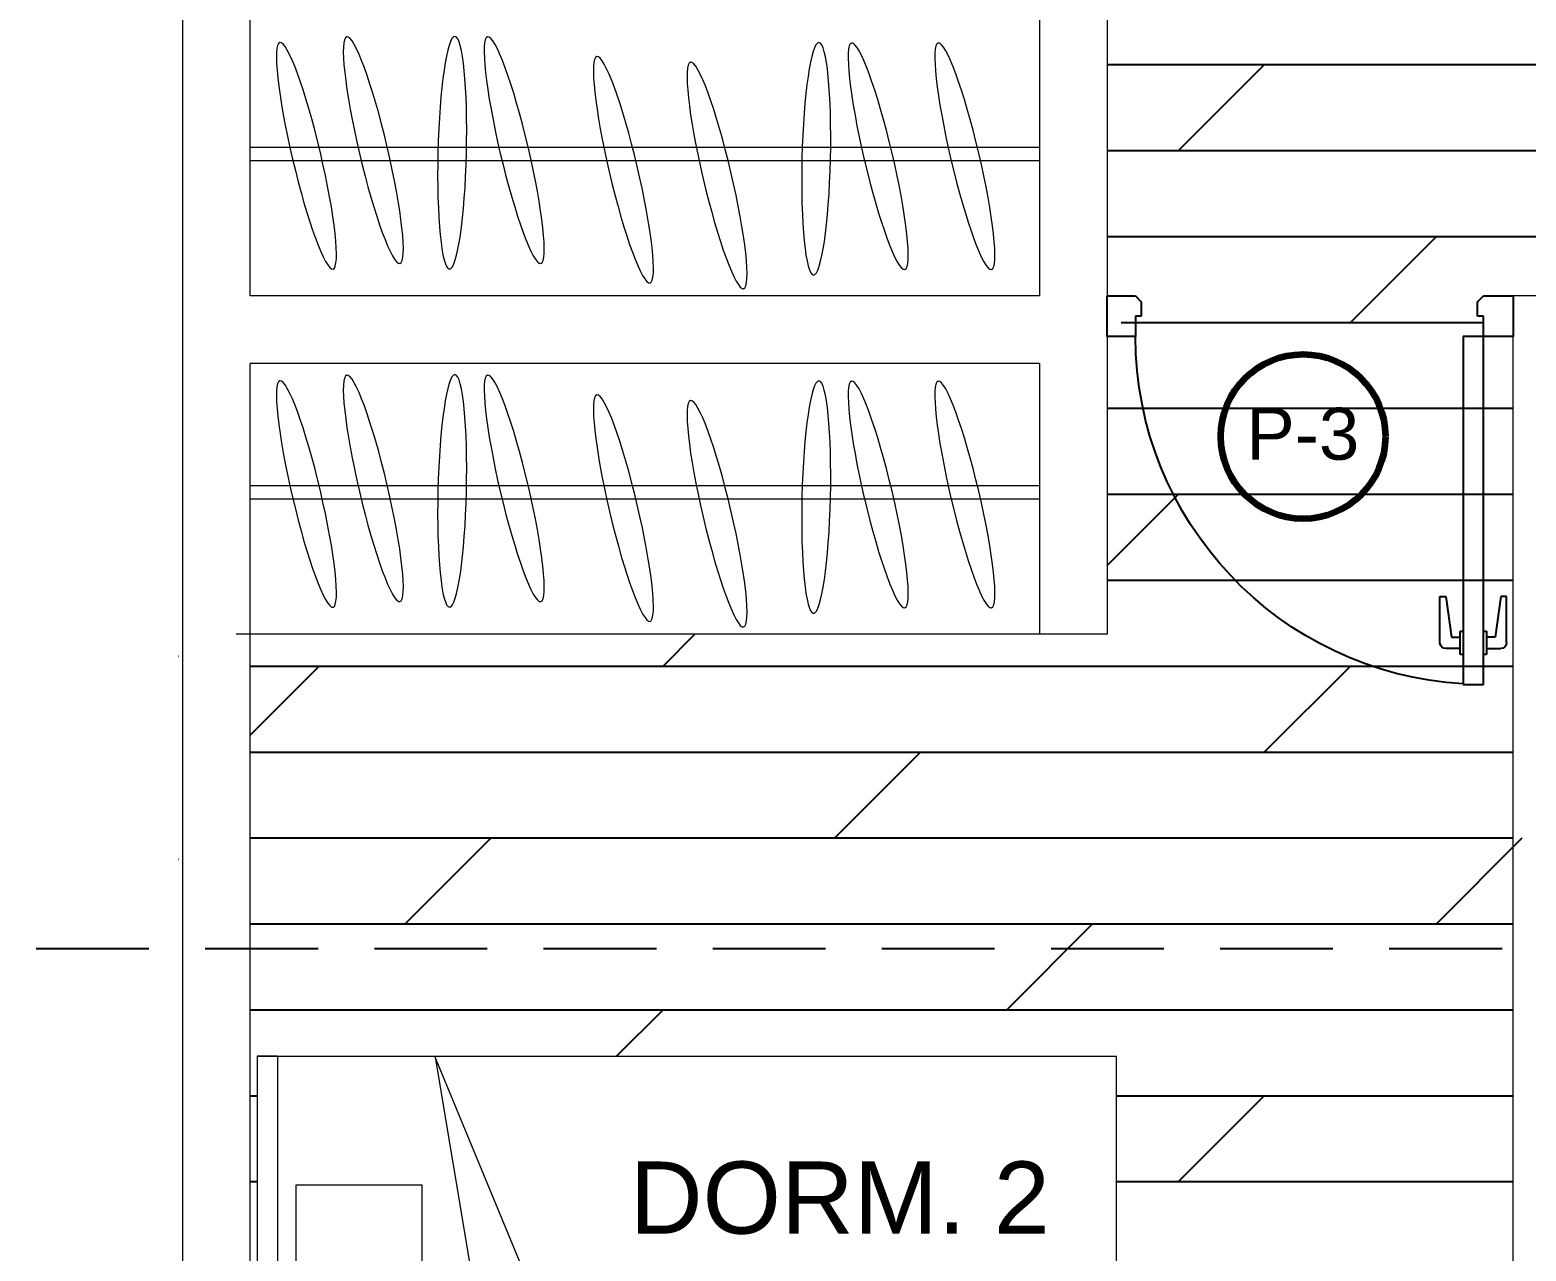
# Model space of a CAD drawing. Header units: millimetres. Extents: x 2204.1 to 2242.3, y 1175.1 to 1221.8.
# Drawn here: x 2210.507 to 2213.824, y 1195.521 to 1198.229 of the extents above; entities that cross this region are included whole.
import ezdxf
from ezdxf.enums import TextEntityAlignment as Align

# ---------------------------------------------------------------- set-up
doc = ezdxf.new("R2010")
doc.units = ezdxf.units.MM
doc.linetypes.add('HIDDEN', pattern=[0.375, 0.25, -0.125])
doc.linetypes.add('HIDDEN2', pattern=[0.1875, 0.125, -0.0625])
for name, color, linetype in [('08', 5, 'Continuous'), ('DETALLES PUERTAS', 8, 'Continuous'), ('muros', 1, 'Continuous'), ('perimetrales', 6, 'Continuous'), ('Textura LINEAS', 253, 'HIDDEN2')]:
    doc.layers.add(name, color=color, linetype=linetype)
for name, color, linetype, lineweight in [('CLOSETS', 253, 'Continuous', 18), ('mobiliario', 2, 'Continuous', 18), ('MURO ALTO', 6, 'Continuous', 18), ('puertas', 2, 'Continuous', 13)]:
    doc.layers.add(name, color=color, linetype=linetype, lineweight=lineweight)
doc.styles.add('ROMAND', font='arial.ttf')
doc.styles.get("Standard").update_dxf_attribs({"font": 'arial.ttf'})
doc.dimstyles.new('ARVIM', dxfattribs={"dimscale": 0.12, "dimtxt": 1, "dimasz": 1.25, "dimexe": 0.8, "dimexo": 1, "dimtad": 2, "dimtih": 1, "dimtoh": 1, "dimzin": 4, "dimdsep": 46, "dimtxsty": 'ROMAND', "dimblk": 'ARCHTICK', "dimcen": 0, "dimdle": 1, "dimclrd": 1, "dimclre": 1, "dimclrt": 251, "dimadec": 0, "dimazin": 0, "dimtfac": 1, "dimtix": 1, "dimtmove": 0, "dimatfit": 3, "dimldrblk": 'ARCHTICK', "dimfxl": 1, "dimarcsym": 0})

# ---------------------------------------------------------------- blocks, each defined once
blk = doc.blocks.new('rfg')
at = {"layer": 'mobiliario'}
for p, q in [((530.5311, -128.721), (530.5311, -126.816)), ((531.7311, -126.816), (530.5311, -126.816)), ((531.7311, -128.676), (531.7311, -126.816)), ((530.5311, -128.676), (531.7311, -128.676)), ((530.5311, -128.676), (530.5311, -128.721)), ((531.7311, -128.721), (531.7311, -128.676)), ((530.5311, -128.721), (531.7311, -128.721))]:
    blk.add_line(p, q, dxfattribs=at)
for points in [[(530.5332, -128.326), (531.7311, -128.126), (531.6107, -127.8805), (530.5332, -128.326)], [(531.412, -128.5524), (531.412, -128.634), (530.8166, -128.634), (530.8166, -128.3556), (531.1908, -128.3556)]]:
    blk.add_lwpolyline(points, dxfattribs=at)
blk.add_circle((531.3634, -128.3843), 0.175, dxfattribs=at)
blk = doc.blocks.new('p7')
at = {"layer": 'DETALLES PUERTAS', "color": 0, "linetype": 'ByBlock'}
for p, q in [((0.6139, 0.035), (0.6139, 0.635)), ((0.6139, 0.635), (0.6489, 0.635)), ((0.6489, 0.635), (0.6489, 0.035)), ((0.6089, 0.5732), (0.5839, 0.5732)), ((0.6089, 0.5832), (0.6089, 0.5432)), ((0.6139, 0.5832), (0.6089, 0.5832)), ((0.6539, 0.5832), (0.6489, 0.5832)), ((0.6539, 0.5432), (0.6539, 0.5832)), ((0.6539, 0.5732), (0.6789, 0.5732)), ((0.5739, 0.5632), (0.5739, 0.4832)), ((0.5839, 0.4832), (0.5939, 0.5532)), ((0.5939, 0.5532), (0.6089, 0.5532)), ((0.6089, 0.5432), (0.6139, 0.5432)), ((0.6489, 0.5432), (0.6539, 0.5432)), ((0.6689, 0.5532), (0.6539, 0.5532)), ((0.6789, 0.4832), (0.6689, 0.5532)), ((0.6889, 0.5632), (0.6889, 0.4832)), ((0.5739, 0.4832), (0.5839, 0.4832)), ((0.6889, 0.4832), (0.6789, 0.4832)), ((0.0489, 0.035), (0, 0.035)), ((0, 0.035), (0, -0.035)), ((0.0489, 0), (0.0489, 0.035)), ((0.6489, 0.035), (0.6139, 0.035)), ((0.6489, 0.035), (0.6489, 0)), ((0.7, 0.035), (0.6489, 0.035)), ((0.7, -0.035), (0.7, 0.035)), ((0.0589, 0), (0.0489, 0)), ((0.0589, -0.025), (0.0589, 0)), ((0.6389, 0), (0.6389, -0.025)), ((0.6489, 0), (0.6389, 0)), ((0.0489, -0.035), (0.0589, -0.025)), ((0.6389, -0.025), (0.6489, -0.035)), ((0, -0.035), (0.0489, -0.035)), ((0.6489, -0.035), (0.7, -0.035))]:
    blk.add_line(p, q, dxfattribs=at)
for centre, radius, start, end in [((0.6489, 0.035), 0.6, 93.3442, 180), ((0.5839, 0.5632), 0.01, 90, 180), ((0.6789, 0.5632), 0.01, 0, 90)]:
    blk.add_arc(centre, radius, start, end, dxfattribs=at)
blk = doc.blocks.new('_ARCHTICK')
at = {"color": 0, "linetype": 'ByBlock', "const_width": 0.15}
blk.add_lwpolyline([(-0.5, -0.5), (0.5, 0.5)], dxfattribs=at)
blk = doc.blocks.new('*D171')
at = {"layer": 'DEFPOINTS', "color": 0, "transparency": 16777216}
for p in [(2210.7253, 1199.0914), (2210.4063, 1194.6385), (2210.7253, 1194.6385)]:
    blk.add_point(p, dxfattribs=at)
at = {"layer": 'muros', "color": 1, "lineweight": -2, "transparency": 16777216}
for p, q in [((2210.4063, 1199.2114), (2210.4063, 1194.5185)), ((2210.6053, 1199.0914), (2210.3103, 1199.0914)), ((2210.6053, 1194.6385), (2210.3103, 1194.6385))]:
    blk.add_line(p, q, dxfattribs=at)
at = {"layer": 'muros', "color": 1, "lineweight": -2, "transparency": 16777216, "xscale": 0.15, "yscale": 0.15, "zscale": 0.15}
for p, rotation in [((2210.4063, 1199.0914), 90), ((2210.4063, 1194.6385), 270)]:
    blk.add_blockref('_ARCHTICK', p, dxfattribs=dict(at, rotation=rotation))
at = {"layer": 'muros', "color": 251, "lineweight": 200, "transparency": 16777216, "insert": (2210.1726, 1196.865), "char_height": 0.12, "attachment_point": 5, "style": 'ROMAND'}
blk.add_mtext('4.45', dxfattribs=at)

msp = doc.modelspace()

# ---------------------------------------------------------------- linework, layer by layer
at = {"layer": '08', "color": 252, "linetype": 'HIDDEN'}
msp.add_line((2206.3959, 1196.1918), (2238.5903, 1196.1918), dxfattribs=at)
at = {"layer": 'CLOSETS', "color": 251}
for p, q in [((2210.9953, 1197.9689), (2212.7453, 1197.9689)), ((2210.9953, 1197.9389), (2212.7453, 1197.9389)), ((2210.9953, 1197.2189), (2212.7453, 1197.2189)), ((2210.9953, 1197.1889), (2212.7453, 1197.1889)), ((2212.7453, 1196.8889), (2210.9641, 1196.8889))]:
    msp.add_line(p, q, dxfattribs=at)
at = {"layer": 'CLOSETS', "extrusion": (0, 0, -1)}
for centre in [(2211.1202, 1197.9497), (2211.2685, 1197.9622), (2211.5808, 1197.9622), (2212.3877, 1197.9485), (2212.5799, 1197.9485), (2211.8229, 1197.9185), (2212.0305, 1197.906), (2211.1202, 1197.1997), (2211.2685, 1197.2122), (2211.5808, 1197.2122), (2212.3877, 1197.1985), (2212.5799, 1197.1985), (2211.8229, 1197.1685), (2212.0305, 1197.156)]:
    msp.add_ellipse(centre, major_axis=(0.059, -0.2511), ratio=0.122679, dxfattribs=at)
for centre in [(2211.4433, 1197.9565), (2212.2503, 1197.9428), (2211.4433, 1197.2065), (2212.2503, 1197.1928)]:
    msp.add_ellipse(centre, major_axis=(0.006, 0.2579), ratio=0.122679, start_param=3.141593, end_param=9.424778, dxfattribs=at)
at = {"layer": 'MURO ALTO'}
for p, q in [((2210.8453, 1202.4379), (2210.8453, 1194.4885)), ((2210.9953, 1197.8884), (2210.9953, 1200.4884)), ((2212.7453, 1198.6889), (2212.7453, 1197.6389)), ((2212.8953, 1198.6889), (2212.8953, 1196.8889)), ((2210.9953, 1197.6389), (2210.9953, 1197.9562)), ((2212.7453, 1197.6389), (2210.9953, 1197.6389)), ((2213.7953, 1194.6384), (2213.7953, 1197.6389)), ((2215.922, 1197.6389), (2213.7953, 1197.6389)), ((2213.9492, 1197.6389), (2213.7953, 1197.6389)), ((2214.0129, 1197.6389), (2213.7953, 1197.6389)), ((2215.4533, 1197.6389), (2213.7953, 1197.6389)), ((2214.0129, 1197.6389), (2213.7953, 1197.6389)), ((2210.9953, 1196.9888), (2210.9953, 1197.4889)), ((2212.7453, 1197.4889), (2210.9953, 1197.4889)), ((2212.7453, 1197.4889), (2212.7453, 1196.8889)), ((2210.9953, 1194.6384), (2210.9953, 1197.01)), ((2212.8953, 1196.8889), (2212.7453, 1196.8889))]:
    msp.add_line(p, q, dxfattribs=at)
at = {"layer": 'muros'}
msp.add_line((2210.8371, 1196.8396), (2210.8369, 1196.8396), dxfattribs=at)
at = {"layer": 'muros', "lineweight": 200}
msp.add_circle((2213.3297, 1197.3272), 0.1824, dxfattribs=at)
at = {"layer": 'perimetrales'}
msp.add_line((2210.8371, 1196.3896), (2210.8369, 1196.3896), dxfattribs=at)
at = {"layer": 'Textura LINEAS', "linetype": 'ByBlock'}
for p, q in [((2212.8953, 1198.1517), (2221.5703, 1198.1517)), ((2213.0537, 1197.9613), (2213.2442, 1198.1518)), ((2212.8953, 1197.9612), (2221.5703, 1197.9612)), ((2212.8953, 1197.7707), (2221.5703, 1197.7707)), ((2213.4347, 1197.5803), (2213.6252, 1197.7708)), ((2212.9265, 1197.5802), (2213.7296, 1197.5802)), ((2212.8953, 1197.3897), (2213.7953, 1197.3897)), ((2212.8953, 1197.0409), (2213.0537, 1197.1993)), ((2212.8953, 1197.1992), (2213.7953, 1197.1992)), ((2212.8953, 1197.0087), (2213.7953, 1197.0087)), ((2211.9107, 1196.8183), (2211.9813, 1196.8889)), ((2210.9958, 1196.8182), (2213.7953, 1196.8182)), ((2210.9959, 1196.6656), (2211.1487, 1196.8183)), ((2213.2442, 1196.6278), (2213.4347, 1196.8183)), ((2210.996, 1196.6277), (2213.7953, 1196.6277)), ((2212.2917, 1196.4373), (2212.4822, 1196.6278)), ((2210.9961, 1196.4372), (2213.7953, 1196.4372)), ((2211.3392, 1196.2468), (2211.5297, 1196.4373)), ((2213.6252, 1196.2468), (2213.8157, 1196.4373)), ((2210.9962, 1196.2467), (2213.7953, 1196.2467)), ((2212.6727, 1196.0563), (2212.8632, 1196.2468)), ((2210.9963, 1196.0562), (2213.7953, 1196.0562)), ((2211.8078, 1195.9535), (2211.9107, 1196.0563)), ((2210.9965, 1195.8657), (2211.0107, 1195.8657)), ((2212.9157, 1195.8657), (2213.7953, 1195.8657)), ((2213.0537, 1195.6753), (2213.2442, 1195.8658)), ((2210.9966, 1195.6752), (2211.0107, 1195.6752)), ((2212.9157, 1195.6752), (2213.7953, 1195.6752))]:
    msp.add_line(p, q, dxfattribs=at)

# ---------------------------------------------------------------- block references
at = {"layer": 'muros', "lineweight": 200, "rotation": 270}
msp.add_blockref('rfg', (2339.7317, 1726.4845), dxfattribs=at)
at = {"layer": 'puertas', "extrusion": (0, 0, -1), "xscale": 1.285714285714364, "yscale": 1.285714285714364, "zscale": -1.285714285714364, "rotation": 180}
msp.add_blockref('p7', (-2212.8953, 1197.5939), dxfattribs=at)

# ---------------------------------------------------------------- texts
msp.add_text('DORM. 2', height=0.16).set_placement((2212.3027, 1195.5598), align=Align.CENTER)
at = {"layer": 'muros', "lineweight": 200}
msp.add_text('P-3', height=0.11516, dxfattribs=at).set_placement((2213.3291, 1197.2758), align=Align.CENTER)

# ---------------------------------------------------------------- dimensions: what is measured, and where the dimension line sits
dim = msp.add_linear_dim(base=(2210.4063, 1194.6385), p1=(2210.7253, 1199.0914), p2=(2210.7253, 1194.6385), angle=90, dimstyle='ARVIM', dxfattribs=at)
dim.commit()
dim.dimension.update_dxf_attribs({"geometry": '*D171', "text_midpoint": (2210.1726, 1196.865)})

doc.saveas('drawing.dxf')
